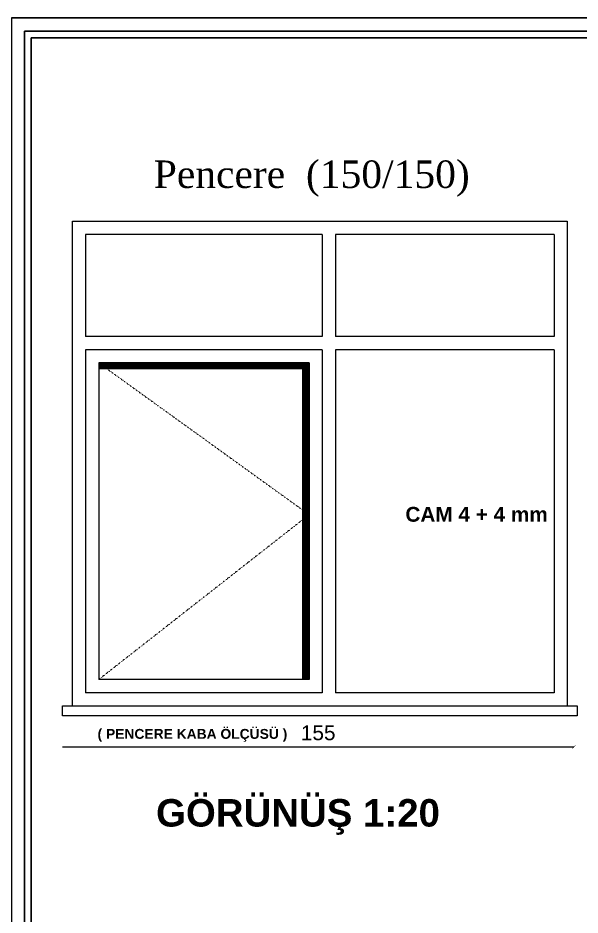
# Model space of a CAD drawing. Extents: x 386248 to 427517, y 4539405 to 4542296.
# Drawn here: x 414237 to 414663, y 4541615 to 4542296 of the extents above; entities that cross this region are included whole.
import ezdxf

# ---------------------------------------------------------------- set-up
doc = ezdxf.new("R2010")
doc.units = 0
doc.linetypes.add('DOT', pattern=[0.28, 0.03, -0.25])
for name, color, linetype, lineweight in [('DOGRAMA', 1, 'Continuous', 25), ('olculer', 21, 'Continuous', 20), ('YAZI', 7, 'Continuous', 25), ('YAZILAR', 1, 'Continuous', 30)]:
    doc.layers.add(name, color=color, linetype=linetype, lineweight=lineweight)
doc.styles.add('PıNaR', font='')
doc.styles.get("Standard").update_dxf_attribs({"font": 'arial.ttf'})
doc.styles.get('PıNaR').set_extended_font_data('Times New Roman Tur')

# ---------------------------------------------------------------- blocks, each defined once
blk = doc.blocks.new('_ArchTick')
at = {"color": 0, "linetype": 'ByBlock', "const_width": 0.15}
blk.add_lwpolyline([(-0.5, -0.5), (0.5, 0.5)], dxfattribs=at)

msp = doc.modelspace()

# ---------------------------------------------------------------- linework, layer by layer
at = {"layer": 'DOGRAMA'}
for p, q in [((414278.168, 4541774.072, 62.5), (414278.168, 4542141.572, 62.5)), ((414278.168, 4542141.572, 62.5), (414653.168, 4542141.572, 62.5)), ((414653.168, 4542141.572, 62.5), (414653.168, 4541774.072, 62.5)), ((414288.168, 4542131.572, 62.5), (414288.168, 4542054.072, 62.5)), ((414467.543, 4542131.572, 62.5), (414288.168, 4542131.572, 62.5)), ((414467.543, 4542131.572, 62.5), (414467.543, 4542054.072, 62.5)), ((414477.543, 4542131.572, 62.5), (414477.543, 4542054.072, 62.5)), ((414643.168, 4542131.572, 62.5), (414477.543, 4542131.572, 62.5)), ((414643.168, 4542131.572, 62.5), (414643.168, 4542054.072, 62.5)), ((414467.543, 4542054.072, 62.5), (414288.168, 4542054.072, 62.5)), ((414643.168, 4542054.072, 62.5), (414477.543, 4542054.072, 62.5)), ((414288.168, 4542044.072, 62.5), (414288.168, 4541784.072, 62.5)), ((414467.543, 4542044.072, 62.5), (414288.168, 4542044.072, 62.5)), ((414467.543, 4542044.072, 62.5), (414288.168, 4542044.072, 62.5)), ((414467.543, 4542044.072, 62.5), (414467.543, 4541784.072, 62.5)), ((414477.543, 4542044.072, 62.5), (414477.543, 4541784.072, 62.5)), ((414643.168, 4542044.072, 62.5), (414477.543, 4542044.072, 62.5)), ((414643.168, 4542044.072, 62.5), (414643.168, 4541784.072, 62.5)), ((414298.168, 4542034.072, 62.5), (414298.168, 4541794.072, 62.5)), ((414457.543, 4542034.072, 62.5), (414298.168, 4542034.072, 62.5)), ((414457.543, 4542033.572, 62.5), (414298.168, 4542033.572, 62.5)), ((414457.543, 4542033.072, 62.5), (414298.168, 4542033.072, 62.5)), ((414457.543, 4542032.572, 62.5), (414298.168, 4542032.572, 62.5)), ((414457.543, 4542032.072, 62.5), (414298.168, 4542032.072, 62.5)), ((414457.543, 4542031.572, 62.5), (414298.168, 4542031.572, 62.5)), ((414457.543, 4542031.072, 62.5), (414298.168, 4542031.072, 62.5)), ((414457.543, 4542030.572, 62.5), (414298.168, 4542030.572, 62.5)), ((414457.543, 4542030.072, 62.5), (414298.168, 4542030.072, 62.5)), ((414457.543, 4542029.572, 62.5), (414298.168, 4542029.572, 62.5)), ((414452.543, 4542034.072, 62.5), (414452.543, 4541794.072, 62.5)), ((414453.043, 4542034.072, 62.5), (414453.043, 4541794.072, 62.5)), ((414453.543, 4542034.072, 62.5), (414453.543, 4541794.072, 62.5)), ((414454.043, 4542034.072, 62.5), (414454.043, 4541794.072, 62.5)), ((414454.543, 4542034.072, 62.5), (414454.543, 4541794.072, 62.5)), ((414455.043, 4542034.072, 62.5), (414455.043, 4541794.072, 62.5)), ((414455.543, 4542034.072, 62.5), (414455.543, 4541794.072, 62.5)), ((414456.043, 4542034.072, 62.5), (414456.043, 4541794.072, 62.5)), ((414456.543, 4542034.072, 62.5), (414456.543, 4541794.072, 62.5)), ((414457.043, 4542034.072, 62.5), (414457.043, 4541794.072, 62.5)), ((414457.543, 4542034.072, 62.5), (414457.543, 4541794.072, 62.5)), ((414457.543, 4541794.072, 62.5), (414298.168, 4541794.072, 62.5)), ((414467.543, 4541784.072, 62.5), (414288.168, 4541784.072, 62.5)), ((414643.168, 4541784.072, 62.5), (414477.543, 4541784.072, 62.5)), ((414270.668, 4541774.072, 62.5), (414660.668, 4541774.072, 62.5)), ((414270.668, 4541766.572, 62.5), (414270.668, 4541774.072, 62.5)), ((414660.668, 4541774.072, 62.5), (414660.668, 4541766.572, 62.5)), ((414660.668, 4541766.572, 62.5), (414270.668, 4541766.572, 62.5))]:
    msp.add_line(p, q, dxfattribs=at)
at = {"layer": 'DOGRAMA', "linetype": 'DOT'}
for p, q in [((414298.168, 4542034.072, 62.5), (414457.543, 4541919.072, 62.5)), ((414457.543, 4541919.072, 62.5), (414298.168, 4541794.072, 62.5))]:
    msp.add_line(p, q, dxfattribs=at)
at = {"layer": 'olculer'}
msp.add_line((414270.668, 4541742.961, 50), (414658.168, 4541742.961, 50), dxfattribs=at)
at = {"layer": 'YAZILAR', "color": 133, "ltscale": 5}
for points in [[(414231.928, 4542295.7), (416081.074, 4542295.7), (416081.074, 4539405.231), (414231.928, 4539405.231)], [(414241.928, 4542285.7), (416071.074, 4542285.7), (416071.074, 4539411.988), (414241.928, 4539411.988)], [(414246.928, 4542280.7), (416066.074, 4542280.7), (416066.074, 4539416.988), (414246.928, 4539416.988)]]:
    msp.add_lwpolyline(points, close=True, dxfattribs=at)

# ---------------------------------------------------------------- block references
at = {"layer": 'olculer', "xscale": 2.5, "yscale": 2.5, "zscale": 2.5}
msp.add_blockref('_ArchTick', (414658.168, 4541742.961, 50), dxfattribs=at)

# ---------------------------------------------------------------- texts
at = {"layer": 'olculer', "insert": (414464.418, 4541753.586, 50), "char_height": 11.25, "attachment_point": 5}
msp.add_mtext('\\A1;155', dxfattribs=at)
at = {"layer": 'YAZI', "style": 'PıNaR'}
msp.add_text('Pencere  (150/150)', height=20.8325, dxfattribs=at).set_placement((414339.83, 4542166.782, 62.5))
at = {"layer": 'YAZI', "attachment_point": 1, "style": 'PıNaR'}
for s, insert, char_height, width in [('{\\fArial|b1|i0|c162|p34;CAM 4 + 4 mm \\fArial|b0|i0|c162|p34;}', (414530.487, 4541924.953, 62.5), 11.25, 6567.7125), ('\\fArial|b1|i0|c162|p34;( PENCERE KABA ÖLÇÜSÜ )', (414297.236, 4541756.58, 50), 7.5, 4378.475), ('\\fArial Tur|b1|i0|c162|p34;GÖRÜNÜŞ\\fArial|b1|i0|c162|p34; 1:20', (414341.571, 4541703.373, 62.5), 20.8325, 4383.475)]:
    msp.add_mtext(s, dxfattribs=dict(at, insert=insert, char_height=char_height, width=width))

doc.saveas('drawing.dxf')
